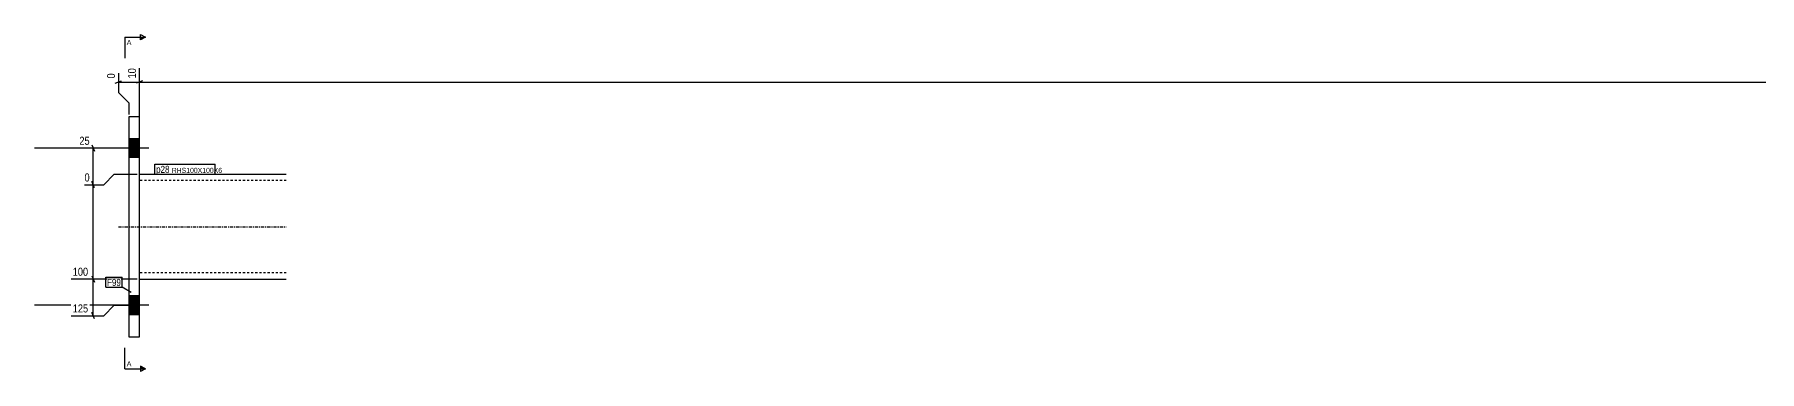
# Model space of a CAD drawing. Header units: millimetres. Extents: x 5 to 25061, y 5 to 1102.
# Drawn here: x 21770 to 23416, y 5 to 326 of the extents above; entities that cross this region are included whole.
import ezdxf

# ---------------------------------------------------------------- set-up
doc = ezdxf.new("R2010")
doc.units = ezdxf.units.MM
doc.linetypes.add('DXK_LINE_DOT2', pattern=[3.9198, 1.9599, -1.9599])
doc.linetypes.add('DXK_LINE_DOT3', pattern=[5.9187, 2.979, -0.9799, 0.9799, -0.9799])
for name, color, linetype in [('MÅLSÆTNING', 7, 'Continuous'), ('STÅL', 7, 'Continuous'), ('TEKST', 7, 'Continuous')]:
    doc.layers.add(name, color=color, linetype=linetype)
doc.styles.add('Arial', font='ARIAL.TTF', dxfattribs={"height": 0.2})
doc.styles.add('Arial Narrow', font='ARIALN.TTF', dxfattribs={"height": 0.2})

msp = doc.modelspace()

# ---------------------------------------------------------------- hatches: boundary and pattern name
at = {"layer": 'STÅL', "linetype": 'Continuous'}
for points in [[(21870.5, 209), (21870.5, 227), (21860.5, 227), (21860.5, 209)], [(21870.5, 59), (21870.5, 77), (21860.5, 77), (21860.5, 59)]]:
    msp.add_hatch(color=96, dxfattribs=at).paths.add_polyline_path(points)
at = {"layer": 'TEKST', "linetype": 'Continuous'}
for points in [[(21871.5, 321.5), (21871.5, 324), (21876.5, 324)], [(21871.5, 7.3), (21871.5, 9.8), (21876.5, 7.3)]]:
    msp.add_hatch(color=30, dxfattribs=at).paths.add_polyline_path(points)

# ---------------------------------------------------------------- linework, layer by layer
at = {"layer": 'MÅLSÆTNING', "color": 7, "linetype": 'Continuous'}
for p, q in [((21847.5, 279.9), (21853.5, 282.3)), ((21850.5, 289.4), (21850.5, 271.1)), ((21850.5, 281.1), (21870.5, 281.1)), ((21873.5, 282.3), (21867.5, 279.9)), ((21873.5, 282.3), (21867.5, 279.9)), ((21870.5, 220), (21870.5, 294.2)), ((21870.5, 220), (21870.5, 294.2)), ((21870.5, 281.1), (24135.5, 281.1)), ((21850.5, 271.1), (21860.5, 261.1)), ((21860.5, 261.1), (21860.5, 250)), ((21868.5, 218), (21813.3, 218)), ((21825.3, 221), (21827.7, 215)), ((21818.2, 183), (21836.5, 183)), ((21827.7, 180), (21825.3, 186)), ((21826.5, 93), (21826.5, 183)), ((21836.5, 183), (21846.5, 193)), ((21836.5, 183), (21846.5, 193)), ((21846.5, 193), (21868.5, 193)), ((21846.5, 193), (21868.5, 193)), ((21868.5, 93), (21805.5, 93)), ((21868.5, 93), (21805.5, 93)), ((21825.3, 96), (21827.7, 90)), ((21825.3, 96), (21827.7, 90)), ((21826.5, 58), (21826.5, 93)), ((21836.5, 58), (21846.5, 68)), ((21846.5, 68), (21868.5, 68)), ((21805.5, 58), (21836.5, 58)), ((21827.7, 55), (21825.3, 61))]:
    msp.add_line(p, q, dxfattribs=at)
at = {"layer": 'STÅL', "color": 2, "linetype": 'Continuous'}
for p, q in [((21870.5, 248), (21860.5, 248)), ((21860.5, 248), (21860.5, 38)), ((21870.5, 38), (21870.5, 248)), ((21870.5, 193), (22010.5, 193)), ((21870.5, 93), (22010.5, 93)), ((21860.5, 38), (21870.5, 38))]:
    msp.add_line(p, q, dxfattribs=at)
at = {"layer": 'STÅL', "color": 96, "linetype": 'Continuous'}
for p, q in [((21879.7, 218), (21770.5, 218)), ((21870.5, 227), (21860.5, 227)), ((21870.5, 209), (21860.5, 209)), ((21879.7, 68), (21770.5, 68)), ((21870.5, 77), (21860.5, 77)), ((21870.5, 59), (21860.5, 59))]:
    msp.add_line(p, q, dxfattribs=at)
at = {"layer": 'STÅL', "color": 7, "linetype": 'DXK_LINE_DOT2'}
for p, q in [((21870.5, 93), (21870.5, 193)), ((22010.5, 187), (21870.5, 187)), ((22010.5, 99), (21870.5, 99))]:
    msp.add_line(p, q, dxfattribs=at)
at = {"layer": 'STÅL', "color": 7, "linetype": 'DXK_LINE_DOT3'}
msp.add_line((21850.5, 143), (22010.5, 143), dxfattribs=at)
at = {"layer": 'TEKST', "color": 30, "linetype": 'Continuous'}
for p, q in [((21871.5, 321.5), (21871.5, 326.5)), ((21871.5, 326.5), (21876.5, 324)), ((21876.5, 324), (21871.5, 321.5)), ((21876.5, 7.3), (21871.5, 9.8)), ((21871.5, 9.8), (21871.5, 4.8)), ((21876.5, 7.3), (21871.5, 4.8))]:
    msp.add_line(p, q, dxfattribs=at)

# ---------------------------------------------------------------- wipeouts: each hides what was drawn before it
at = {"color": 0, "linetype": 'Continuous'}
for points in [[(21862.9, 316.5), (21862.9, 321.5), (21858.5, 321.5), (21858.5, 316.5)], [(21862.9, 9.8), (21862.9, 14.8), (21858.5, 14.8), (21858.5, 9.8)]]:
    msp.add_wipeout(points, dxfattribs=at).dxf.layer = 'TEKST'

# ---------------------------------------------------------------- next in the draw order: linework, layer by layer
at = {"layer": 'TEKST', "color": 7, "linetype": 'Continuous'}
for p, q in [((21856.5, 324), (21876.5, 324)), ((21856.5, 7.3), (21856.5, 27.3)), ((21856.5, 7.3), (21876.5, 7.3))]:
    msp.add_line(p, q, dxfattribs=at)

# ---------------------------------------------------------------- next in the draw order: texts
at = {"layer": 'TEKST', "color": 3, "linetype": 'Continuous', "style": 'Arial'}
for p in [(21858.5, 316.5), (21858.5, 9.8)]:
    msp.add_text('A', height=4.78, dxfattribs=at).set_placement(p)

# ---------------------------------------------------------------- next in the draw order: wipeouts: each hides what was drawn before it
at = {"color": 0, "linetype": 'Continuous'}
for points in [[(21848.9, 291), (21837.7, 291), (21837.7, 282.9), (21848.9, 282.9)], [(21868.9, 295.8), (21857.7, 295.8), (21857.7, 282.9), (21868.9, 282.9)], [(21824.7, 184.6), (21824.7, 195.8), (21816.6, 195.8), (21816.6, 184.6)], [(21823.2, 94.6), (21823.2, 105.8), (21805.4, 105.8), (21805.4, 94.6)], [(21823.2, 59.6), (21823.2, 70.8), (21805.4, 70.8), (21805.4, 59.6)]]:
    msp.add_wipeout(points, dxfattribs=at).dxf.layer = 'MÅLSÆTNING'
at = {"color": 0}
for points in [[(21899.3, 194.4), (21899.3, 201.4), (21886.5, 201.4), (21886.5, 194.4)], [(21852.9, 86.5), (21852.9, 93.5), (21839.7, 93.5), (21839.7, 86.5)]]:
    msp.add_wipeout(points, dxfattribs=at).dxf.layer = 'TEKST'

# ---------------------------------------------------------------- next in the draw order: linework, layer by layer
at = {"layer": 'MÅLSÆTNING', "color": 7, "linetype": 'Continuous'}
for p, q in [((21826.5, 183), (21826.5, 218)), ((21818.2, 183), (21836.5, 183)), ((21827.7, 180), (21825.3, 186))]:
    msp.add_line(p, q, dxfattribs=at)
at = {"layer": 'TEKST', "color": 7, "linetype": 'Continuous'}
msp.add_line((21856.5, 324), (21856.5, 304), dxfattribs=at)

# ---------------------------------------------------------------- next in the draw order: texts
at = {"layer": 'MÅLSÆTNING', "color": 3, "linetype": 'Continuous', "style": 'Arial Narrow'}
for s, p in [('0', (21847.3, 284.5)), ('10', (21867.3, 284.5))]:
    msp.add_text(s, height=7.64, rotation=90.0002, dxfattribs=at).set_placement(p)
for s, p in [('0', (21818.2, 186.2)), ('100', (21807, 96.2)), ('125', (21807, 61.2))]:
    msp.add_text(s, height=7.64, dxfattribs=at).set_placement(p)

# ---------------------------------------------------------------- next in the draw order: wipeouts: each hides what was drawn before it
at = {"color": 0}
for points in [[(21899.3, 194.4), (21899.3, 201.4), (21886.5, 201.4), (21886.5, 194.4)], [(21852.9, 86.5), (21852.9, 93.5), (21839.7, 93.5), (21839.7, 86.5)]]:
    msp.add_wipeout(points, dxfattribs=at).dxf.layer = 'TEKST'

# ---------------------------------------------------------------- next in the draw order: linework, layer by layer
at = {"layer": 'TEKST', "color": 7, "linetype": 'Continuous'}
for p, q in [((21885.3, 193.2), (21885.3, 202.6)), ((21838.5, 94.7), (21854.1, 94.7)), ((21838.5, 85.3), (21838.5, 94.7)), ((21838.5, 85.3), (21854.1, 85.3)), ((21854.1, 85.3), (21854.1, 94.7)), ((21862.8, 80.3), (21854.1, 85.3))]:
    msp.add_line(p, q, dxfattribs=at)

# ---------------------------------------------------------------- next in the draw order: texts
at = {"layer": 'TEKST', "color": 3, "style": 'Arial Narrow'}
msp.add_text('F99', height=6.68, dxfattribs=at).set_placement((21839.7, 86.5))

# ---------------------------------------------------------------- next in the draw order: wipeouts: each hides what was drawn before it
at = {"color": 0, "linetype": 'Continuous'}
msp.add_wipeout([(21824.7, 219.6), (21824.7, 230.8), (21811.7, 230.8), (21811.7, 219.6)], dxfattribs=at).dxf.layer = 'MÅLSÆTNING'
at = {"color": 0}
msp.add_wipeout([(21941.6, 194.4), (21941.6, 199.4), (21901.4, 199.4), (21901.4, 194.4)], dxfattribs=at).dxf.layer = 'TEKST'

# ---------------------------------------------------------------- next in the draw order: texts
at = {"layer": 'MÅLSÆTNING', "color": 3, "linetype": 'Continuous', "style": 'Arial Narrow'}
msp.add_text('25', height=7.64, dxfattribs=at).set_placement((21813.3, 221.2))

# ---------------------------------------------------------------- next in the draw order: wipeouts: each hides what was drawn before it
at = {"color": 0}
msp.add_wipeout([(21941.6, 194.4), (21941.6, 199.4), (21901.4, 199.4), (21901.4, 194.4)], dxfattribs=at).dxf.layer = 'TEKST'

# ---------------------------------------------------------------- next in the draw order: linework, layer by layer
at = {"layer": 'TEKST', "color": 7, "linetype": 'Continuous'}
for p, q in [((21885.3, 202.6), (21942.8, 202.6)), ((21942.8, 193.2), (21942.8, 202.6)), ((21885.3, 193.2), (21942.8, 193.2))]:
    msp.add_line(p, q, dxfattribs=at)

# ---------------------------------------------------------------- next in the draw order: texts
at = {"layer": 'TEKST', "color": 3, "style": 'Arial Narrow'}
for s, height, p in [('p28', 6.68, (21886.5, 194.4)), ('RHS100X100X6', 4.772, (21901.4, 194.4))]:
    msp.add_text(s, height=height, dxfattribs=at).set_placement(p)

doc.saveas('drawing.dxf')
